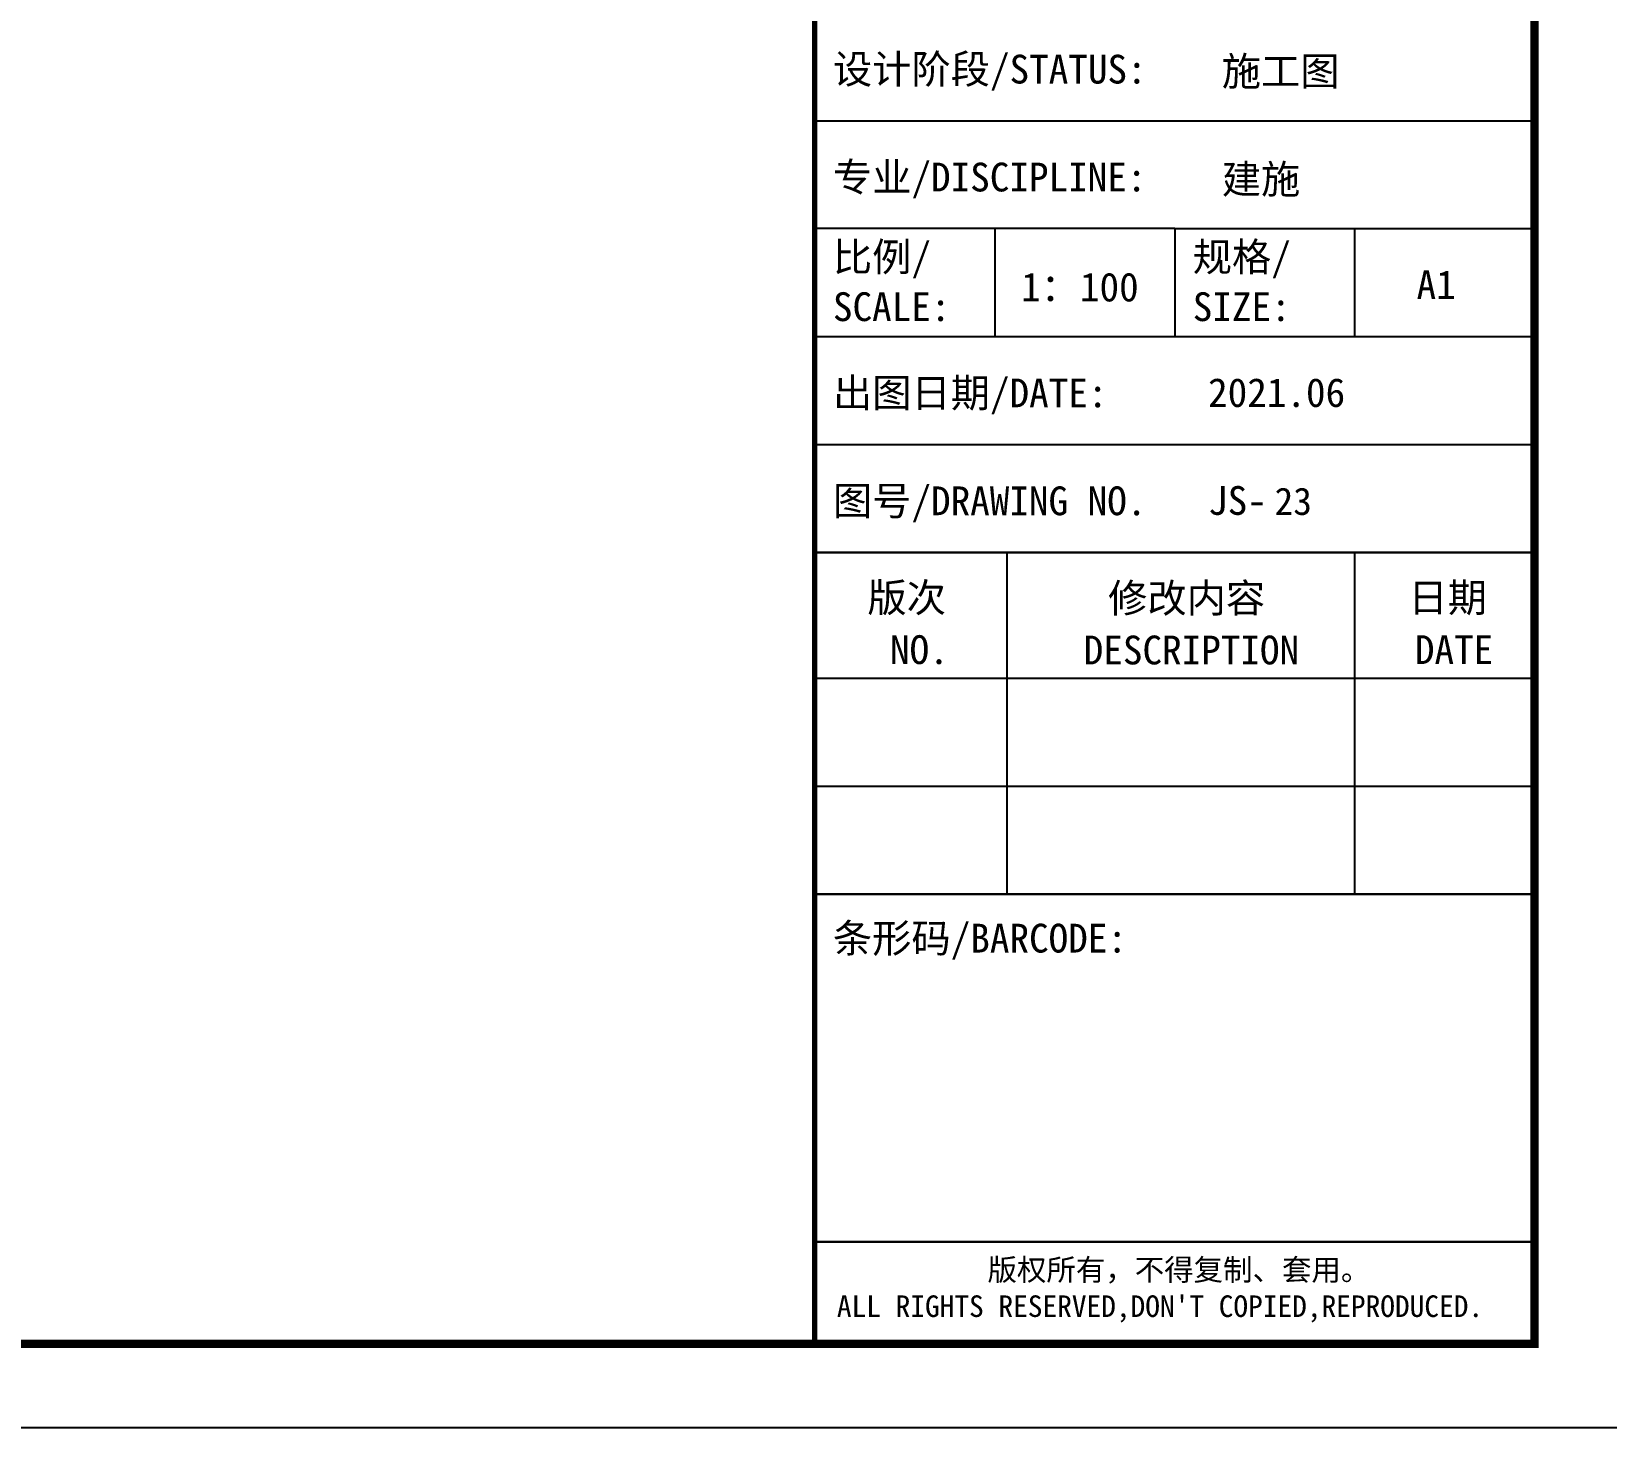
# Model space of a CAD drawing. Extents: x -737978 to 768813, y -372247 to 1140308.
# Drawn here: x -248172 to -219936, y -268610 to -243577 of the extents above; entities that cross this region are included whole.
import ezdxf
from ezdxf.enums import TextEntityAlignment as Align

# ---------------------------------------------------------------- set-up
doc = ezdxf.new("R2010")
doc.units = 0
doc.header["$LTSCALE"] = 10
doc.header["$MEASUREMENT"] = 0
doc.layers.get('0').update_dxf_attribs({"linetype": 'CONTINUOUS'})
doc.layers.add('DRAW', color=7, linetype='CONTINUOUS', lineweight=70)
doc.layers.add('PUB_TITLE', color=4, linetype='CONTINUOUS')
doc.styles.add('-宋体', font='', dxfattribs={"width": 0.8})
doc.styles.get('-宋体').set_extended_font_data('SimSun')

# ---------------------------------------------------------------- blocks, each defined once
blk = doc.blocks.new('TQ1')
at = {"layer": 'PUB_TITLE'}
for p, q in [((-49855, -408255), (-43855, -408255)), ((-46855, -409155), (-49855, -409155)), ((-48355, -409155), (-48355, -410055)), ((-46855, -409155), (-46855, -410055)), ((-46855, -409155), (-43855, -409155)), ((-45355, -409155), (-45355, -410055)), ((-49855, -410055), (-43855, -410055)), ((-49855, -410955), (-43855, -410955)), ((-48255, -411855), (-48255, -414705)), ((-45355, -411855), (-45355, -414705)), ((-49855, -412905), (-43855, -412905)), ((-49855, -413805), (-43855, -413805))]:
    blk.add_line(p, q, dxfattribs=at)
at = {"layer": 'PUB_TITLE', "const_width": 20}
for points in [[(-49855, -378414), (-49855, -418455)], [(-49855, -411855), (-43855, -411855)], [(-49855, -414705), (-43855, -414705)], [(-49855, -417605), (-43855, -417605)]]:
    blk.add_lwpolyline(points, dxfattribs=at)
at = {"layer": 'PUB_TITLE', "style": '-宋体'}
for s, height, p in [('设计阶段/STATUS:', 240, (-49705, -407945)), ('施工图', 240, (-46463, -407963)), ('专业/DISCIPLINE:', 240, (-49705, -408845)), ('建施', 240, (-46463, -408863)), ('比例/', 240, (-49705, -409511)), ('规格/', 240, (-46705, -409511)), ('1：100', 240, (-48136, -409762)), ('A1', 240, (-44839, -409743)), ('SCALE:', 240, (-49705, -409926)), ('SIZE:', 240, (-46705, -409926)), ('出图日期/DATE:', 240, (-49705, -410645)), ('2021.06', 240, (-46577, -410642)), ('图号/DRAWING NO.', 240, (-49705, -411545)), ('JS-', 240, (-46577, -411542)), ('条形码/BARCODE:', 240, (-49705, -415192)), ('版权所有，不得复制、套用。', 180, (-48416, -417927)), ("ALL RIGHTS RESERVED,DON'T COPIED,REPRODUCED.", 180, (-49672, -418231))]:
    blk.add_text(s, height=height, dxfattribs=at).set_placement(p)
for s, p in [('版次', (-49090, -412352)), ('修改内容', (-46756, -412356)), ('日期', (-44579, -412352)), ('NO.', (-48984, -412786)), ('DESCRIPTION', (-46716, -412789)), ('DATE', (-44526, -412786))]:
    blk.add_text(s, height=240, dxfattribs=at).set_placement(p, align=Align.CENTER)

msp = doc.modelspace()

# ---------------------------------------------------------------- linework, layer by layer
at = {"layer": 'DRAW'}
msp.add_lwpolyline([(-234126.8, -181009.7), (-221225.1, -181009.7), (-221225.1, -267109.7), (-234126.8, -267109.7)], close=True, dxfattribs=at)
at = {"layer": 'PUB_TITLE'}
msp.add_lwpolyline([(-377375.1, -268609.7), (-219725.1, -268609.7), (-219725.1, -179509.7), (-377375.1, -179509.7)], close=True, dxfattribs=at)
at = {"layer": 'PUB_TITLE', "const_width": 150}
msp.add_lwpolyline([(-373625.1, -267109.7), (-221225.1, -267109.7), (-221225.1, -181009.7), (-373625.1, -181009.7)], close=True, dxfattribs=at)

# ---------------------------------------------------------------- block references
at = {"xscale": 2.15028113370122, "yscale": 2.15028113370122, "zscale": 2.15028113370122}
msp.add_blockref('TQ1', (-126925.1, 632686.5), dxfattribs=at)

# ---------------------------------------------------------------- texts
at = {"layer": 'PUB_TITLE', "style": '-宋体'}
msp.add_text('23', height=491.49, dxfattribs=at).set_placement((-225886.3, -252246.1))

doc.saveas('drawing.dxf')
